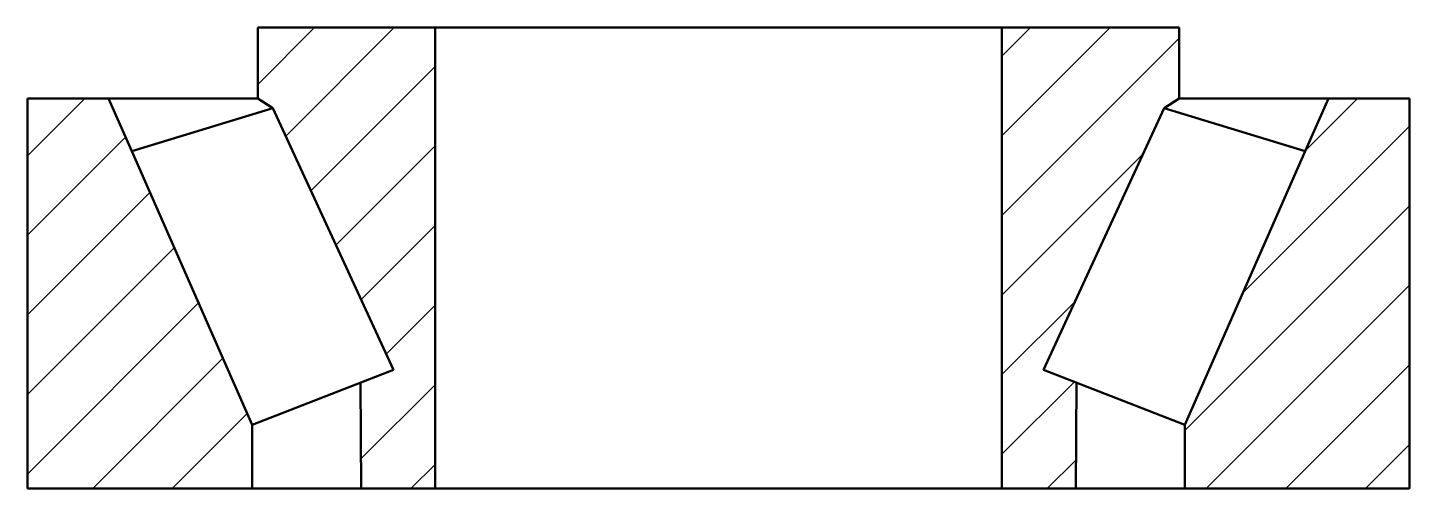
# Model space of a CAD drawing. Header units: millimetres. Extents: x 133.2 to 211.2, y 136.9 to 162.9.
import ezdxf

# ---------------------------------------------------------------- set-up
doc = ezdxf.new("R2010")
doc.units = ezdxf.units.MM
doc.header["$LTSCALE"] = 0.5
doc.layers.add('4-CIENKA CIĄGŁA', color=4, linetype='Continuous', lineweight=18)
doc.layers.add('41-GRUBA CIĄGŁA', color=41, linetype='Continuous', lineweight=50)

msp = doc.modelspace()

# ---------------------------------------------------------------- hatches: boundary and pattern name
at = {"layer": '4-CIENKA CIĄGŁA'}
h = msp.add_hatch(dxfattribs=at)
h.set_pattern_fill('ANSI31', color=256)
h.paths.add_polyline_path([(156.222, 162.895), (146.222, 162.895), (146.222, 158.895), (147.063, 158.355), (153.867, 143.595), (152.014, 142.875), (152.049, 136.895), (156.222, 136.895)])
h.paths.add_polyline_path([(197.38, 158.355), (198.222, 158.895), (198.222, 162.895), (188.222, 162.895), (188.222, 136.895), (192.395, 136.895), (192.429, 142.875), (190.576, 143.595)])
h.paths.add_polyline_path([(211.222, 158.895), (206.656, 158.895), (205.345, 155.923), (198.541, 140.5), (198.541, 136.895), (211.222, 136.895)])
h = msp.add_hatch(dxfattribs=at)
h.set_pattern_fill('ANSI31', color=256)
h.paths.add_polyline_path([(133.222, 136.895), (145.902, 136.895), (145.902, 140.5), (139.098, 155.923), (137.787, 158.895), (133.222, 158.895)])

# ---------------------------------------------------------------- linework, layer by layer
at = {"layer": '41-GRUBA CIĄGŁA'}
for p, q in [((156.222, 162.895), (146.222, 162.895)), ((146.222, 162.895), (146.222, 158.895)), ((156.222, 136.895), (156.222, 162.895)), ((156.222, 162.895), (188.222, 162.895)), ((188.222, 136.895), (188.222, 162.895)), ((188.222, 162.895), (198.222, 162.895)), ((198.222, 162.895), (198.222, 158.895)), ((146.222, 158.895), (133.222, 158.895)), ((133.222, 158.895), (133.222, 136.895)), ((139.098, 155.923), (137.787, 158.895)), ((147.063, 158.355), (139.098, 155.923)), ((146.222, 158.895), (147.063, 158.355)), ((153.867, 143.595), (147.063, 158.355)), ((190.576, 143.595), (197.38, 158.355)), ((198.222, 158.895), (197.38, 158.355)), ((197.38, 158.355), (205.345, 155.923)), ((198.222, 158.895), (211.222, 158.895)), ((205.345, 155.923), (206.656, 158.895)), ((211.222, 158.895), (211.222, 136.895)), ((139.098, 155.923), (145.902, 140.5)), ((205.345, 155.923), (198.541, 140.5)), ((145.902, 140.5), (153.867, 143.595)), ((198.541, 140.5), (190.576, 143.595)), ((152.014, 142.895), (152.049, 136.852)), ((192.429, 142.895), (192.394, 136.852)), ((145.902, 140.5), (145.902, 136.895)), ((198.541, 140.5), (198.541, 136.895)), ((133.222, 136.895), (188.222, 136.895)), ((133.222, 136.895), (172.222, 136.895)), ((156.222, 136.895), (133.222, 136.895)), ((188.222, 136.895), (211.222, 136.895))]:
    msp.add_line(p, q, dxfattribs=at)

doc.saveas('drawing.dxf')
